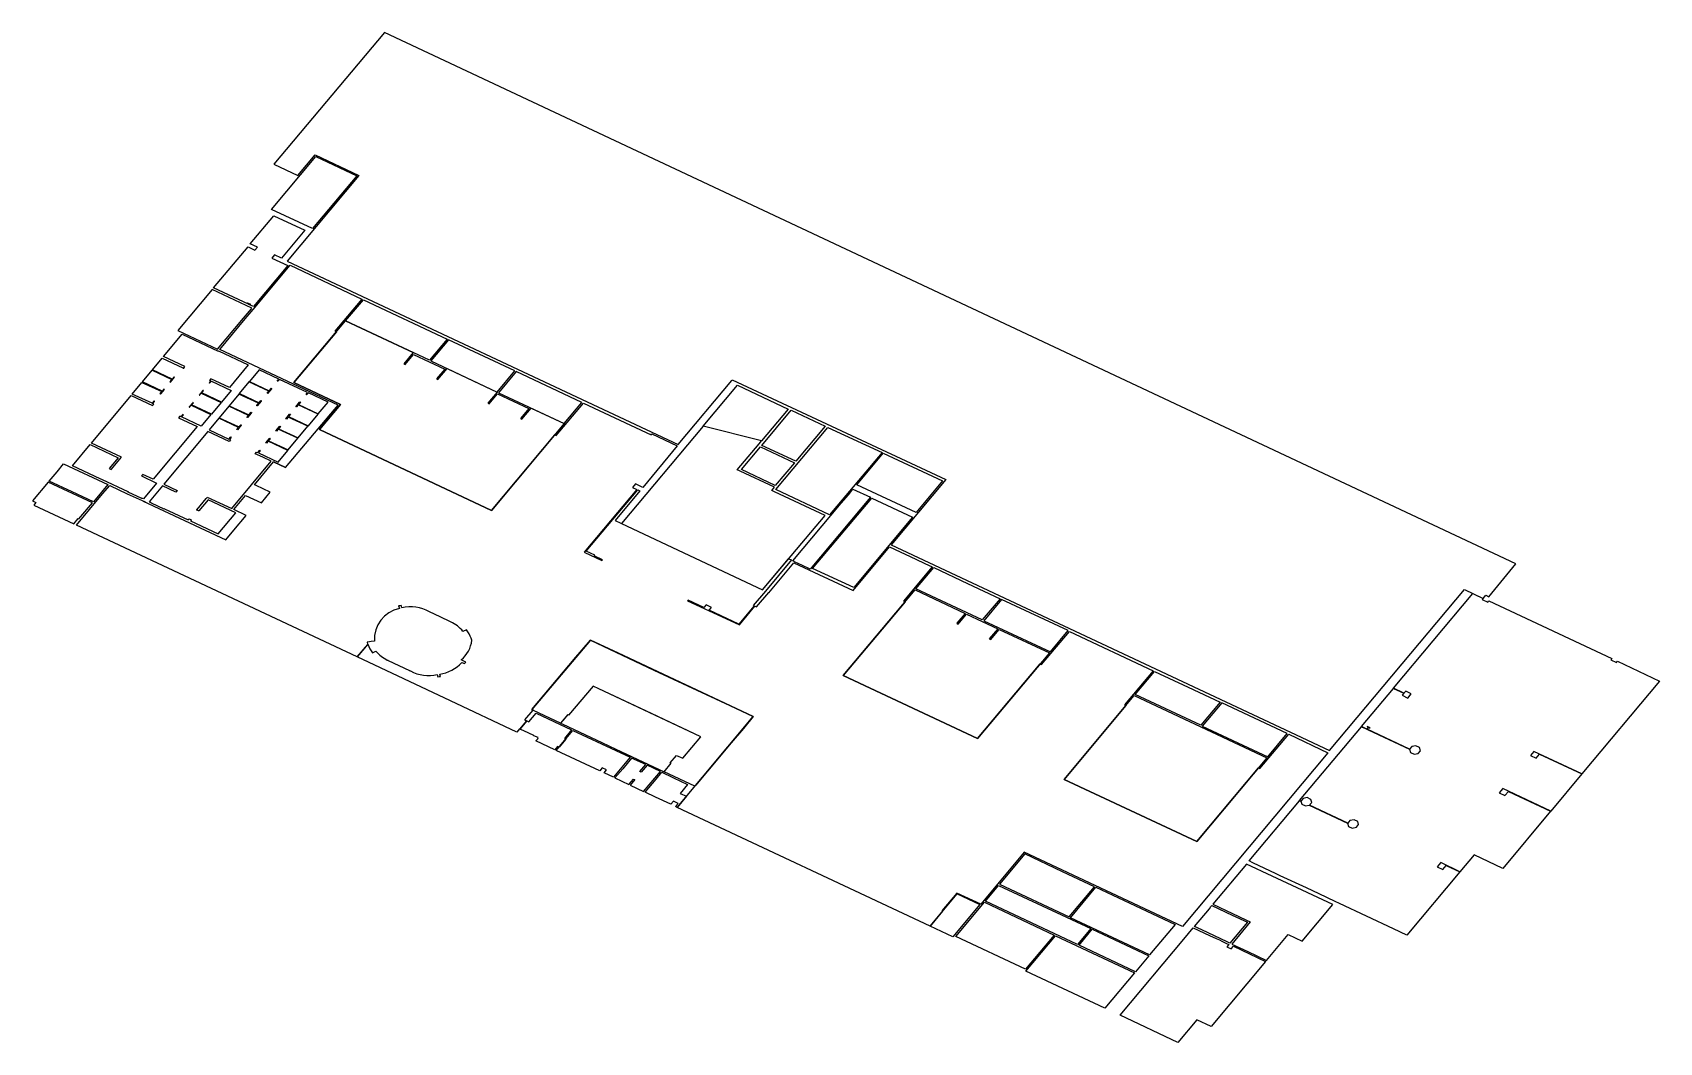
# Model space of a CAD drawing. Extents: x 12.25341 to 12.25458, y 41.79602 to 41.79675.
import ezdxf

# ---------------------------------------------------------------- set-up
doc = ezdxf.new("R2010")
doc.units = 0
doc.layers.add('RM$', color=3, linetype='CONTINUOUS')

msp = doc.modelspace()

# ---------------------------------------------------------------- linework, layer by layer
at = {"layer": 'RM$', "linetype": 'CONTINUOUS'}
for points in [[(12.253663, 41.7967454), (12.2535833, 41.7966503), (12.2536005, 41.7966422), (12.253613, 41.7966571), (12.2536446, 41.7966423), (12.2535928, 41.7965805), (12.2538751, 41.796448), (12.2539137, 41.7964943), (12.2539141, 41.7964948), (12.2540682, 41.7964229), (12.2540289, 41.7963758), (12.254317, 41.7962405), (12.2543453, 41.7962273), (12.2544426, 41.7963435), (12.2544562, 41.7963371), (12.2544562, 41.7963371), (12.254458, 41.7963393), (12.2544601, 41.7963383), (12.2544798, 41.7963619)], [(12.2535831, 41.7966132), (12.2536055, 41.7966027), (12.2535886, 41.7965825), (12.2535836, 41.7965849), (12.2535817, 41.7965826), (12.2535933, 41.7965772), (12.2535685, 41.7965476), (12.2535651, 41.7965492), (12.2535654, 41.7965495), (12.2535664, 41.796549), (12.2535665, 41.7965492), (12.2535643, 41.7965502), (12.2535642, 41.7965501), (12.2535652, 41.7965496), (12.2535649, 41.7965493), (12.2535397, 41.7965611), (12.2535646, 41.7965907), (12.2535695, 41.7965884), (12.2535713, 41.7965906), (12.2535661, 41.796593)], [(12.2536955, 41.7965089), (12.253635, 41.7965373), (12.2536478, 41.7965526), (12.2537083, 41.7965242)], [(12.253635, 41.7965373), (12.2536837, 41.7965144), (12.253677, 41.7965064), (12.253678, 41.7965059), (12.253684, 41.7965131), (12.2537066, 41.7965025), (12.2537005, 41.7964954), (12.2537016, 41.7964949), (12.2537083, 41.7965029), (12.2537444, 41.7964859), (12.2537377, 41.7964779), (12.2537387, 41.7964775), (12.2537447, 41.7964846), (12.2537672, 41.7964741), (12.2537612, 41.7964669), (12.2537622, 41.7964664), (12.2537689, 41.7964744), (12.2537928, 41.7964632), (12.2537403, 41.7964006), (12.2536161, 41.7964589), (12.2536313, 41.796477), (12.2535977, 41.7964928)], [(12.2537093, 41.7965237), (12.2536965, 41.7965084), (12.2537444, 41.7964859), (12.2537572, 41.7965012)], [(12.2537582, 41.7965008), (12.2537454, 41.7964855), (12.2537928, 41.7964632), (12.2538056, 41.7964785)], [(12.2539179, 41.7964909), (12.2539545, 41.7964737), (12.2539353, 41.7964508), (12.253893, 41.7964613)], [(12.2539566, 41.7964728), (12.2539811, 41.7964614), (12.2539599, 41.796436), (12.2539354, 41.7964475)], [(12.2538341, 41.7963912), (12.253936, 41.7963433), (12.2539811, 41.796397), (12.2539446, 41.796414), (12.2539426, 41.7964149), (12.2539445, 41.7964173), (12.2539197, 41.7964288), (12.2539177, 41.7964298), (12.2539334, 41.7964485), (12.2539353, 41.7964508), (12.253893, 41.7964613)], [(12.2539832, 41.7964604), (12.2540222, 41.7964423), (12.2539843, 41.7963974), (12.2539456, 41.7964156)], [(12.2539345, 41.7964464), (12.2539589, 41.7964349), (12.2539451, 41.7964185), (12.2539207, 41.79643)], [(12.2540231, 41.7964419), (12.2540659, 41.7964219), (12.2540468, 41.796399), (12.2540039, 41.7964191)], [(12.2534523, 41.796406), (12.2534203, 41.7964209), (12.253409, 41.7964075), (12.2534115, 41.7964063), (12.2534099, 41.7964044), (12.2534387, 41.7963909), (12.2534419, 41.7963947), (12.2534425, 41.7963944)], [(12.2540148, 41.7964095), (12.2540441, 41.7963957), (12.2540018, 41.7963449), (12.2539721, 41.7963587)], [(12.2540946, 41.7963215), (12.2540467, 41.796344), (12.2540596, 41.7963593), (12.254084, 41.7963478), (12.2541074, 41.7963368)], [(12.2540461, 41.7963432), (12.2540821, 41.7963262), (12.2540761, 41.7963191), (12.2540771, 41.7963186), (12.2540831, 41.7963258), (12.2541057, 41.7963152), (12.2540996, 41.796308), (12.2541007, 41.7963075), (12.2541067, 41.7963147), (12.254143, 41.7962977), (12.2540912, 41.7962359), (12.2539942, 41.7962814)], [(12.2541084, 41.7963363), (12.2540956, 41.796321), (12.2541437, 41.7962985), (12.2541565, 41.7963138)], [(12.2542523, 41.7962455), (12.254205, 41.7962677), (12.254219, 41.7962844), (12.2542432, 41.7962731), (12.2542664, 41.7962622)], [(12.2542043, 41.7962669), (12.2543, 41.796222), (12.2542494, 41.7961616), (12.2541537, 41.7962065)], [(12.2542674, 41.7962617), (12.2542533, 41.796245), (12.2543007, 41.7962228), (12.2543147, 41.7962395)], [(12.2541252, 41.7961527), (12.254107, 41.7961308), (12.2541573, 41.7961072), (12.2541756, 41.796129), (12.2541524, 41.7961399)], [(12.2541063, 41.79613), (12.254173, 41.7960988), (12.2541633, 41.7960873), (12.2540968, 41.7961186)], [(12.2541766, 41.7961286), (12.2542337, 41.7961017), (12.2542153, 41.7960798), (12.2541583, 41.7961067)], [(12.2540961, 41.7961178), (12.2541464, 41.7960941), (12.2541258, 41.7960695), (12.2540754, 41.7960931)], [(12.2542044, 41.7960669), (12.254183, 41.7960414), (12.2541261, 41.7960682), (12.2541474, 41.7960937)], [(12.2542147, 41.7960791), (12.2542051, 41.7960677), (12.2541644, 41.7960869), (12.254174, 41.7960983)]]:
    msp.add_lwpolyline(points, close=True, dxfattribs=at)
at = {"layer": 'RM$'}
for points in [[(12.2536134, 41.7966559), (12.253643, 41.796642), (12.253611, 41.7966039), (12.2535815, 41.7966178)], [(12.2535387, 41.7965599), (12.2535139, 41.7965303), (12.2535425, 41.7965168), (12.2535614, 41.7965393), (12.2535671, 41.7965461), (12.2535674, 41.7965464)], [(12.2535319, 41.796487), (12.2535319, 41.796487), (12.2535292, 41.7964838), (12.2535296, 41.7964836), (12.2535308, 41.7964851), (12.2535451, 41.7964784), (12.2535381, 41.79647), (12.2535381, 41.79647), (12.2535238, 41.7964767), (12.2535252, 41.7964783), (12.2535251, 41.7964783), (12.2535248, 41.7964785), (12.2535246, 41.7964783), (12.2535246, 41.7964783), (12.253522, 41.7964752), (12.253522, 41.7964751), (12.2535224, 41.796475), (12.2535236, 41.7964764), (12.2535378, 41.7964697), (12.2535308, 41.7964613), (12.2535166, 41.796468), (12.253518, 41.7964696), (12.2535176, 41.7964698), (12.2535174, 41.7964697), (12.2535174, 41.7964697), (12.2535161, 41.7964682), (12.2535153, 41.7964685), (12.2535144, 41.7964674), (12.2535278, 41.7964611), (12.253496, 41.796423), (12.2534885, 41.7964265), (12.2534876, 41.7964254), (12.2534985, 41.7964203), (12.253489, 41.7964088), (12.2534883, 41.7964092), (12.2534883, 41.7964091), (12.2534878, 41.7964093), (12.2534877, 41.7964092), (12.2534874, 41.7964094), (12.2534786, 41.7964135), (12.2534783, 41.7964136), (12.2534784, 41.7964137), (12.2534779, 41.7964139), (12.253478, 41.796414), (12.2534595, 41.7964226), (12.2534579, 41.7964233), (12.2534378, 41.7964327), (12.2534506, 41.796448), (12.2534707, 41.7964386), (12.2534642, 41.7964308), (12.2534657, 41.7964301), (12.2534731, 41.796439), (12.2534515, 41.7964491), (12.2534801, 41.7964834), (12.2534956, 41.7964762), (12.2534965, 41.7964773), (12.2534957, 41.7964777), (12.253497, 41.7964792), (12.253497, 41.7964792), (12.2534971, 41.7964795), (12.2534968, 41.7964796), (12.2534967, 41.7964796), (12.2534967, 41.7964796), (12.2534953, 41.7964779), (12.253481, 41.7964845), (12.253488, 41.7964929), (12.253488, 41.7964929), (12.253488, 41.7964929), (12.2535023, 41.7964863), (12.253501, 41.7964848), (12.253501, 41.7964848), (12.2535014, 41.7964846), (12.2535015, 41.7964847), (12.2535016, 41.7964847), (12.2535042, 41.7964878), (12.2535037, 41.796488), (12.2535025, 41.7964866), (12.2534883, 41.7964933), (12.2534953, 41.7965017), (12.2534953, 41.7965017), (12.2535095, 41.796495), (12.2535089, 41.7964942), (12.2535082, 41.7964934), (12.2535086, 41.7964932), (12.2535114, 41.7964966), (12.253511, 41.7964968), (12.2535098, 41.7964953), (12.2534955, 41.796502), (12.2535025, 41.7965104), (12.2535176, 41.7965034), (12.2535178, 41.7965033), (12.2535181, 41.7965031), (12.253519, 41.7965043), (12.2535035, 41.7965115), (12.2535171, 41.7965278), (12.2535431, 41.7965155), (12.2535432, 41.7965157), (12.2535646, 41.7965056), (12.2535511, 41.7964893), (12.2535378, 41.7964955), (12.2535368, 41.7964944), (12.2535377, 41.796494), (12.2535364, 41.7964925), (12.2535365, 41.7964925), (12.2535368, 41.7964923), (12.2535381, 41.7964938), (12.2535524, 41.7964871), (12.2535454, 41.7964787), (12.2535311, 41.7964854), (12.2535324, 41.796487)], [(12.2534314, 41.7964342), (12.2534634, 41.7964192), (12.2534529, 41.7964067), (12.2534377, 41.7964139), (12.2534209, 41.7964217), (12.2534268, 41.7964285)], [(12.2540012, 41.7964159), (12.2540138, 41.79641), (12.2539704, 41.7963582), (12.2539699, 41.7963585), (12.2539693, 41.7963587), (12.2539612, 41.7963625), (12.2539601, 41.796363), (12.2539578, 41.7963641), (12.2539928, 41.7964058), (12.2539979, 41.7964119)], [(12.2544487, 41.7963406), (12.2544562, 41.7963371), (12.2544555, 41.7963363), (12.2544595, 41.7963343), (12.2544602, 41.7963352), (12.2545489, 41.7962936), (12.2545482, 41.7962927), (12.2545523, 41.7962908), (12.254553, 41.7962917), (12.2545834, 41.7962774), (12.2545274, 41.7962105), (12.2544928, 41.7962267), (12.2544903, 41.7962237), (12.2544943, 41.7962217), (12.2544968, 41.7962247), (12.2545273, 41.7962104), (12.2545049, 41.7961835), (12.2544703, 41.7961998), (12.2544677, 41.7961967), (12.2544718, 41.7961948), (12.2544743, 41.7961978), (12.2545048, 41.7961835), (12.2544703, 41.7961423), (12.2544496, 41.796152), (12.2544394, 41.7961398), (12.2544255, 41.7961464), (12.2544229, 41.7961434), (12.254427, 41.7961415), (12.2544295, 41.7961444), (12.2544394, 41.7961398), (12.2544011, 41.7960941), (12.2543913, 41.7960987), (12.2543718, 41.7961079), (12.2543524, 41.796117), (12.2543494, 41.7961184), (12.2543377, 41.7961239), (12.2543286, 41.7961282), (12.2543097, 41.796137), (12.2543067, 41.7961384), (12.2542898, 41.7961463), (12.2542872, 41.7961476), (12.2543236, 41.7961911), (12.2543245, 41.7961907), (12.2543252, 41.7961885), (12.2543278, 41.7961873), (12.2543306, 41.7961878), (12.2543583, 41.7961749), (12.254359, 41.7961726), (12.2543616, 41.7961714), (12.2543646, 41.7961719), (12.2543662, 41.7961739), (12.2543656, 41.7961761), (12.2543629, 41.7961774), (12.2543599, 41.7961768), (12.2543584, 41.796175), (12.2543308, 41.7961879), (12.2543311, 41.7961882), (12.2543314, 41.7961885), (12.2543316, 41.7961888), (12.2543324, 41.7961898), (12.2543317, 41.796192), (12.2543291, 41.7961933), (12.2543261, 41.7961927), (12.2543245, 41.7961908), (12.2543245, 41.7961908), (12.2543236, 41.7961912), (12.2543683, 41.7962445), (12.2543712, 41.7962431), (12.2543732, 41.7962422), (12.2544029, 41.7962282), (12.2544036, 41.7962259), (12.2544063, 41.7962247), (12.2544093, 41.7962252), (12.2544109, 41.7962272), (12.2544102, 41.7962294), (12.2544076, 41.7962307), (12.2544046, 41.7962302), (12.254403, 41.7962283), (12.2543724, 41.7962427), (12.2543729, 41.7962434), (12.2543735, 41.796244), (12.2543739, 41.7962438), (12.2543744, 41.7962436), (12.2543744, 41.7962437), (12.2543745, 41.7962437), (12.2543735, 41.7962442), (12.2543724, 41.7962447), (12.2543723, 41.7962446), (12.2543733, 41.7962441), (12.2543722, 41.7962428), (12.2543713, 41.7962433), (12.2543712, 41.7962432), (12.2543712, 41.7962432), (12.2543683, 41.7962446), (12.2543914, 41.7962721), (12.2543988, 41.7962686), (12.2543976, 41.7962672), (12.2544017, 41.7962652), (12.2544042, 41.7962683), (12.2544002, 41.7962702), (12.2543989, 41.7962687), (12.2543914, 41.7962722)], [(12.2537705, 41.7962563), (12.2537695, 41.7962568), (12.2538012, 41.7962946), (12.2538057, 41.7962999), (12.2538117, 41.796307), (12.2538576, 41.7962854), (12.2538715, 41.7962789), (12.2539123, 41.7962598), (12.2539292, 41.7962518), (12.2539221, 41.7962433), (12.2539134, 41.7962329), (12.2538963, 41.7962125), (12.2538878, 41.7962024), (12.2538871, 41.7962016), (12.2538649, 41.796212), (12.2538701, 41.7962181), (12.2538693, 41.7962184), (12.2538738, 41.7962238), (12.2538784, 41.7962217), (12.2538915, 41.7962373), (12.2538823, 41.7962416), (12.2538517, 41.7962559), (12.2538178, 41.7962718), (12.2538136, 41.7962738), (12.2537973, 41.7962544), (12.253796, 41.7962528), (12.2537953, 41.7962532), (12.253792, 41.7962493), (12.2537902, 41.7962471)], [(12.2537917, 41.7962464), (12.25382, 41.7962331), (12.2538301, 41.7962284), (12.2538649, 41.796212), (12.2538701, 41.7962181), (12.2538693, 41.7962184), (12.2538738, 41.7962238), (12.2538784, 41.7962217), (12.2538915, 41.7962373), (12.2538136, 41.7962738), (12.253796, 41.7962528), (12.2537953, 41.7962532), (12.2537902, 41.7962471)], [(12.2537672, 41.796248), (12.2537725, 41.7962543), (12.2537981, 41.7962423), (12.2537929, 41.796236), (12.2537939, 41.7962355), (12.2537891, 41.7962298), (12.253788, 41.7962302), (12.253786, 41.7962278), (12.2537724, 41.7962342), (12.253774, 41.7962361), (12.2537737, 41.7962363), (12.2537739, 41.7962366), (12.2537708, 41.796238), (12.2537708, 41.7962381), (12.2537637, 41.7962415), (12.2537636, 41.7962414), (12.2537607, 41.7962428), (12.2537657, 41.7962488)], [(12.2537991, 41.7962418), (12.2538404, 41.7962224), (12.2538283, 41.796208), (12.2538216, 41.7962111), (12.2538234, 41.7962133), (12.2538203, 41.7962148), (12.2538185, 41.7962126), (12.253787, 41.7962273)], [(12.2538394, 41.7962027), (12.2538428, 41.7962067), (12.2538438, 41.7962063), (12.2538405, 41.7962023), (12.2538501, 41.7961977), (12.2538623, 41.7962122), (12.2538526, 41.7962167), (12.2538484, 41.7962118), (12.2538474, 41.7962122), (12.2538516, 41.7962172), (12.2538414, 41.7962219), (12.253835, 41.7962142), (12.2538293, 41.7962075)], [(12.2538633, 41.7962117), (12.2538707, 41.7962082), (12.2538707, 41.7962082), (12.2538717, 41.7962077), (12.2538717, 41.7962077), (12.2538819, 41.7962029), (12.2538765, 41.7961964), (12.253881, 41.7961943), (12.2538743, 41.7961863), (12.2538731, 41.7961869), (12.253875, 41.7961892), (12.2538717, 41.7961908), (12.2538698, 41.7961885), (12.2538586, 41.7961937), (12.2538586, 41.7961937), (12.2538512, 41.7961972), (12.2538591, 41.7962067)], [(12.2542611, 41.7961164), (12.2542848, 41.7961052), (12.254288, 41.7961037), (12.2542746, 41.7960877), (12.2542862, 41.7960823), (12.2542997, 41.7960759), (12.2543153, 41.7960946), (12.2543255, 41.7960898), (12.2543476, 41.7961162), (12.254311, 41.7961333), (12.2543039, 41.7961367), (12.2542853, 41.7961454)], [(12.2540764, 41.7961239), (12.2540927, 41.7961162), (12.2540732, 41.796093), (12.2540569, 41.7961006)], [(12.2542603, 41.7961155), (12.2542749, 41.7961086), (12.254286, 41.7961034), (12.2542733, 41.7960883), (12.2542714, 41.7960892), (12.2542622, 41.7960935), (12.254253, 41.7960979), (12.2542477, 41.7961003), (12.2542585, 41.7961132), (12.2542596, 41.7961147)], [(12.2542469, 41.7960994), (12.2542587, 41.7960939), (12.2542587, 41.7960939), (12.2542635, 41.7960917), (12.2542658, 41.7960906), (12.2542674, 41.7960898), (12.2542674, 41.7960898), (12.2542703, 41.7960884), (12.2542703, 41.7960884), (12.2542703, 41.7960884), (12.2542726, 41.7960874), (12.2542712, 41.7960857), (12.2542742, 41.7960843), (12.2542758, 41.7960861), (12.254299, 41.7960752), (12.2542597, 41.7960282), (12.2542495, 41.796033), (12.2542358, 41.7960167), (12.254194, 41.7960363), (12.2542401, 41.7960913)]]:
    msp.add_lwpolyline(points, close=True, dxfattribs=at)
msp.add_lwpolyline([(12.2536434, 41.7962948), (12.253651, 41.7963039, 0.071198), (12.2536544, 41.7962979), (12.2536569, 41.796299, 0.107452), (12.2536651, 41.7962926, 0.007501), (12.2536658, 41.7962922), (12.2536811, 41.796285, 0.007501), (12.2536818, 41.7962847, 0.181963), (12.2537011, 41.7962822), (12.2537016, 41.7962805, 0.015204), (12.2537034, 41.7962808), (12.2537029, 41.7962825, 0.181963), (12.2537189, 41.7962909), (12.2537208, 41.79629, 0.015003), (12.2537218, 41.7962911), (12.2537185, 41.7962927, 0.191882), (12.2537261, 41.7963069), (12.2537257, 41.7963083, 0.073872), (12.2537222, 41.7963145), (12.2537197, 41.7963133, 0.116757), (12.2537108, 41.7963201), (12.2537033, 41.7963237), (12.2537032, 41.7963237), (12.2536955, 41.7963273, 0.191057), (12.2536755, 41.7963302), (12.253675, 41.7963319, 0.015204), (12.2536732, 41.7963316), (12.2536738, 41.7963297, 0.37003), (12.2536558, 41.7963063), (12.2536535, 41.7963059), (12.253651, 41.7963055), (12.2536505, 41.7963054), (12.2536509, 41.7963041, 0.002512), (12.253651, 41.796304), (12.2536433, 41.7962948), (12.2534407, 41.7963899), (12.2534596, 41.7964125), (12.2534647, 41.7964186), (12.2534774, 41.7964126), (12.2534902, 41.7964067), (12.2534889, 41.7964073), (12.2535486, 41.7963794), (12.2535544, 41.7963864), (12.2535631, 41.7963969), (12.2535542, 41.7964011), (12.2535628, 41.7964114), (12.2535742, 41.7964061), (12.2535805, 41.7964137), (12.2535704, 41.7964185), (12.2535692, 41.796419), (12.2535829, 41.7964356), (12.2535917, 41.7964315), (12.2535829, 41.7964356), (12.2535829, 41.7964356), (12.2535829, 41.7964356), (12.2535829, 41.7964356), (12.2535829, 41.7964356), (12.2535917, 41.7964315), (12.2536295, 41.7964766), (12.2535441, 41.7965167), (12.2535625, 41.7965387), (12.2535683, 41.7965456), (12.2535949, 41.7965774), (12.2536468, 41.7965531), (12.2536273, 41.7965298), (12.2536283, 41.7965293), (12.2535977, 41.7964928), (12.2536313, 41.796477), (12.2536161, 41.7964589), (12.2536161, 41.7964589), (12.2537403, 41.7964006), (12.2537861, 41.7964552), (12.2537871, 41.7964547), (12.2538066, 41.796478), (12.2538555, 41.7964551), (12.2538561, 41.7964558), (12.2538744, 41.7964471), (12.2538495, 41.7964172), (12.2538442, 41.7964197), (12.2538421, 41.7964172), (12.2538453, 41.7964157), (12.2538073, 41.7963704), (12.25382, 41.7963644), (12.2538204, 41.7963649), (12.2538143, 41.7963677), (12.2538148, 41.7963682), (12.2538087, 41.7963711), (12.253828, 41.796394), (12.2538459, 41.7964154), (12.2538474, 41.7964147), (12.2538296, 41.7963933), (12.253936, 41.7963433), (12.2539548, 41.7963657), (12.2539569, 41.7963648), (12.2539381, 41.7963424), (12.2539293, 41.796332), (12.2539299, 41.7963317), (12.2539189, 41.7963186), (12.2538975, 41.7963287), (12.2538991, 41.7963305), (12.2538952, 41.7963324), (12.2538936, 41.7963305), (12.2538823, 41.7963358), (12.2538819, 41.7963353), (12.2539192, 41.7963179), (12.2539305, 41.7963314), (12.2539316, 41.7963309), (12.2539404, 41.7963413), (12.2539406, 41.7963412), (12.2539586, 41.7963627), (12.2540014, 41.7963427), (12.2540277, 41.7963743), (12.2540465, 41.7963654), (12.254053, 41.7963623), (12.2540585, 41.7963598), (12.2540378, 41.7963351), (12.2540388, 41.7963346), (12.2539942, 41.7962814), (12.2540912, 41.7962359), (12.2541364, 41.7962898), (12.2541374, 41.7962893), (12.2541575, 41.7963133), (12.254218, 41.7962849), (12.2541973, 41.7962602), (12.2541983, 41.7962597), (12.2541537, 41.7962065), (12.2542494, 41.7961616), (12.254294, 41.7962148), (12.254295, 41.7962143), (12.2543158, 41.796239), (12.2543441, 41.7962257), (12.2542391, 41.7961003), (12.2541249, 41.7961539), (12.2540935, 41.7961164), (12.2540762, 41.7961245), (12.2540653, 41.7961116), (12.2540659, 41.7961113), (12.2540569, 41.7961006), (12.2538743, 41.7961863), (12.2539292, 41.7962518), (12.253832, 41.7962975), (12.2538117, 41.796307), (12.2537695, 41.7962568), (12.2537701, 41.7962565), (12.2537642, 41.7962494), (12.2537657, 41.7962488), (12.2537607, 41.7962428), (12.2537605, 41.7962429), (12.2537587, 41.7962406), (12.2537106, 41.7962632), (12.2536434, 41.7962948)], format="xyb", dxfattribs=at)
msp.add_lwpolyline([(12.2535798, 41.7964869), (12.2535814, 41.7964888), (12.2535817, 41.7964886), (12.2535816, 41.7964884), (12.2535787, 41.7964849), (12.2535783, 41.7964851), (12.2535795, 41.7964866), (12.2535652, 41.7964933), (12.2535582, 41.7964849), (12.2535583, 41.7964848), (12.2535583, 41.7964848), (12.2535725, 41.7964782), (12.2535738, 41.7964798), (12.2535739, 41.7964798), (12.2535742, 41.7964796), (12.2535741, 41.7964795), (12.2535741, 41.7964794), (12.2535712, 41.7964759), (12.2535708, 41.7964761), (12.2535709, 41.7964762), (12.2535709, 41.7964763), (12.2535722, 41.7964779), (12.253558, 41.7964845), (12.253551, 41.7964761), (12.253551, 41.7964761), (12.2535652, 41.7964695), (12.2535668, 41.7964714), (12.2535673, 41.7964712), (12.2535669, 41.7964707), (12.2535642, 41.7964675), (12.2535637, 41.7964677), (12.253565, 41.7964691), (12.2535507, 41.7964758), (12.2535437, 41.7964674), (12.2535437, 41.7964674), (12.2535437, 41.7964674), (12.2535574, 41.796461), (12.2535575, 41.796461), (12.253558, 41.7964608), (12.2535593, 41.7964623), (12.2535597, 41.7964622), (12.2535596, 41.796462), (12.2535596, 41.796462), (12.253557, 41.7964588), (12.2535565, 41.796459), (12.2535577, 41.7964604), (12.2535434, 41.7964671), (12.2535364, 41.7964587), (12.2535507, 41.796452), (12.2535521, 41.7964537), (12.2535525, 41.7964535), (12.2535524, 41.7964534), (12.2535524, 41.7964534), (12.2535511, 41.7964518), (12.253552, 41.7964514), (12.253551, 41.7964503), (12.2535355, 41.7964575), (12.2535038, 41.7964194), (12.2535134, 41.796415), (12.2535124, 41.7964138), (12.2535028, 41.7964183), (12.2534933, 41.7964068), (12.2534943, 41.7964063), (12.2534942, 41.7964062), (12.2534946, 41.796406), (12.2535037, 41.7964018), (12.2535038, 41.7964019), (12.2535042, 41.7964017), (12.2535043, 41.7964017), (12.2535214, 41.7963937), (12.2535221, 41.7963945), (12.2535236, 41.7963937), (12.2535235, 41.7963936), (12.2535237, 41.7963936), (12.2535232, 41.796393), (12.2535231, 41.7963931), (12.253523, 41.796393), (12.2535431, 41.7963836), (12.2535558, 41.7963989), (12.2535357, 41.7964083), (12.253529, 41.7964002), (12.2535289, 41.7964002), (12.2535289, 41.7964002), (12.2535274, 41.7964009), (12.2535275, 41.796401), (12.2535274, 41.7964011), (12.2535276, 41.7964014), (12.2535278, 41.7964013), (12.2535343, 41.7964091), (12.2535347, 41.7964097), (12.2535351, 41.7964101), (12.2535528, 41.7964019), (12.2535813, 41.7964362), (12.2535752, 41.796439), (12.2535698, 41.7964415), (12.2535707, 41.7964427), (12.2535716, 41.7964423), (12.2535728, 41.7964438), (12.2535729, 41.7964438), (12.253573, 41.796444), (12.2535734, 41.7964438), (12.253572, 41.7964421), (12.2535863, 41.7964354), (12.2535933, 41.7964438), (12.2535932, 41.7964439), (12.253579, 41.7964505), (12.2535778, 41.7964491), (12.2535774, 41.7964493), (12.25358, 41.7964525), (12.2535801, 41.7964525), (12.2535802, 41.7964526), (12.2535806, 41.7964524), (12.2535793, 41.7964508), (12.2535935, 41.7964442), (12.2535935, 41.7964442), (12.2536005, 41.7964526), (12.2535863, 41.7964592), (12.253585, 41.7964577), (12.2535846, 41.7964579), (12.2535846, 41.7964579), (12.2535873, 41.7964612), (12.2535873, 41.7964612), (12.2535875, 41.7964613), (12.2535879, 41.7964611), (12.2535865, 41.7964595), (12.2536008, 41.7964529), (12.2536008, 41.7964529), (12.2536078, 41.7964613), (12.2535935, 41.7964679), (12.2535923, 41.7964665), (12.2535919, 41.7964667), (12.2535946, 41.7964699), (12.2535946, 41.7964699), (12.2535947, 41.7964701), (12.2535951, 41.7964699), (12.2535938, 41.7964683), (12.253608, 41.7964616), (12.2536081, 41.7964616), (12.2536151, 41.79647), (12.2536008, 41.7964767), (12.2535995, 41.7964752), (12.2535991, 41.7964754), (12.2536018, 41.7964786), (12.2536019, 41.7964786), (12.253602, 41.7964788), (12.2536024, 41.7964786), (12.2536011, 41.796477), (12.2536153, 41.7964703), (12.2536223, 41.7964787), (12.2536081, 41.7964854), (12.2536068, 41.7964839), (12.2536064, 41.7964841), (12.2536076, 41.7964856), (12.2535872, 41.7964951), (12.253586, 41.7964937), (12.2535856, 41.7964939), (12.2535868, 41.7964953), (12.2535725, 41.796502), (12.2535655, 41.7964936), (12.2535655, 41.7964936), (12.2535798, 41.7964869)], dxfattribs=at)
msp.add_lwpolyline([(12.253651, 41.796304, 0.072547), (12.2536544, 41.7962979), (12.2536569, 41.796299, 0.107452), (12.2536651, 41.7962926, 0.007501), (12.2536658, 41.7962922), (12.2536811, 41.796285, 0.007501), (12.2536818, 41.7962847, 0.181963), (12.2537011, 41.7962822), (12.2537016, 41.7962805, 0.015204), (12.2537034, 41.7962808), (12.2537029, 41.7962825, 0.181963), (12.2537189, 41.7962909), (12.2537208, 41.79629, 0.015003), (12.2537218, 41.7962911), (12.2537185, 41.7962927, 0.191882), (12.2537261, 41.7963069), (12.2537257, 41.7963083, 0.073872), (12.2537222, 41.7963145), (12.2537197, 41.7963133, 0.116757), (12.2537108, 41.7963201), (12.2537033, 41.7963237), (12.2537032, 41.7963237), (12.2536955, 41.7963273, 0.191057), (12.2536755, 41.7963302), (12.253675, 41.7963319, 0.015204), (12.2536732, 41.7963316), (12.2536738, 41.7963297, 0.37003), (12.2536558, 41.7963063), (12.2536535, 41.7963059), (12.253651, 41.7963055), (12.2536505, 41.7963054), (12.2536509, 41.7963041, 0.002512)], format="xyb", close=True, dxfattribs=at)

doc.saveas('drawing.dxf')
